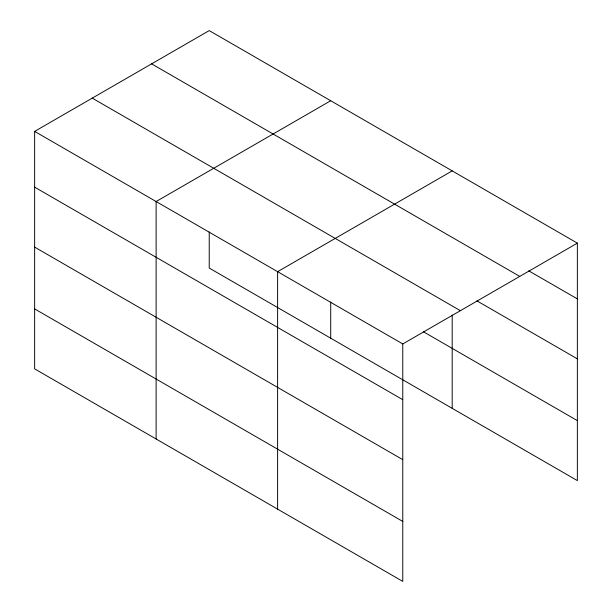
<?xml version="1.0" encoding="UTF-8"?>
<svg xmlns="http://www.w3.org/2000/svg" width="612" height="612" viewBox="0 0 612 612"><rect width="100%" height="100%" fill="white"/><g stroke="black" fill="none" stroke-linecap="round" stroke-linejoin="round"><path stroke-width="0.92" d="M34.639 131.396L402.772 343.944L402.772 581.4L34.639 368.86L34.639 131.396L209.227 30.6L577.361 243.14L577.361 480.604L209.227 268.056L209.227 231.894M330.709 100.735L156.121 201.539L156.121 438.995M452.199 170.878L277.603 271.674L277.603 509.138M402.772 343.944L577.361 243.14M528.776 270.841L577.361 298.893M151.615 63.862L519.749 276.402M476.901 300.852L577.361 358.854M92.251 98.134L460.385 310.674M423.274 331.673L577.361 420.635M34.639 187.15L402.772 399.69M34.639 247.118L402.772 459.658M34.639 308.899L402.772 521.439M452.199 315.103L452.199 408.334M330.709 302.03L330.709 338.199"/></g></svg>
